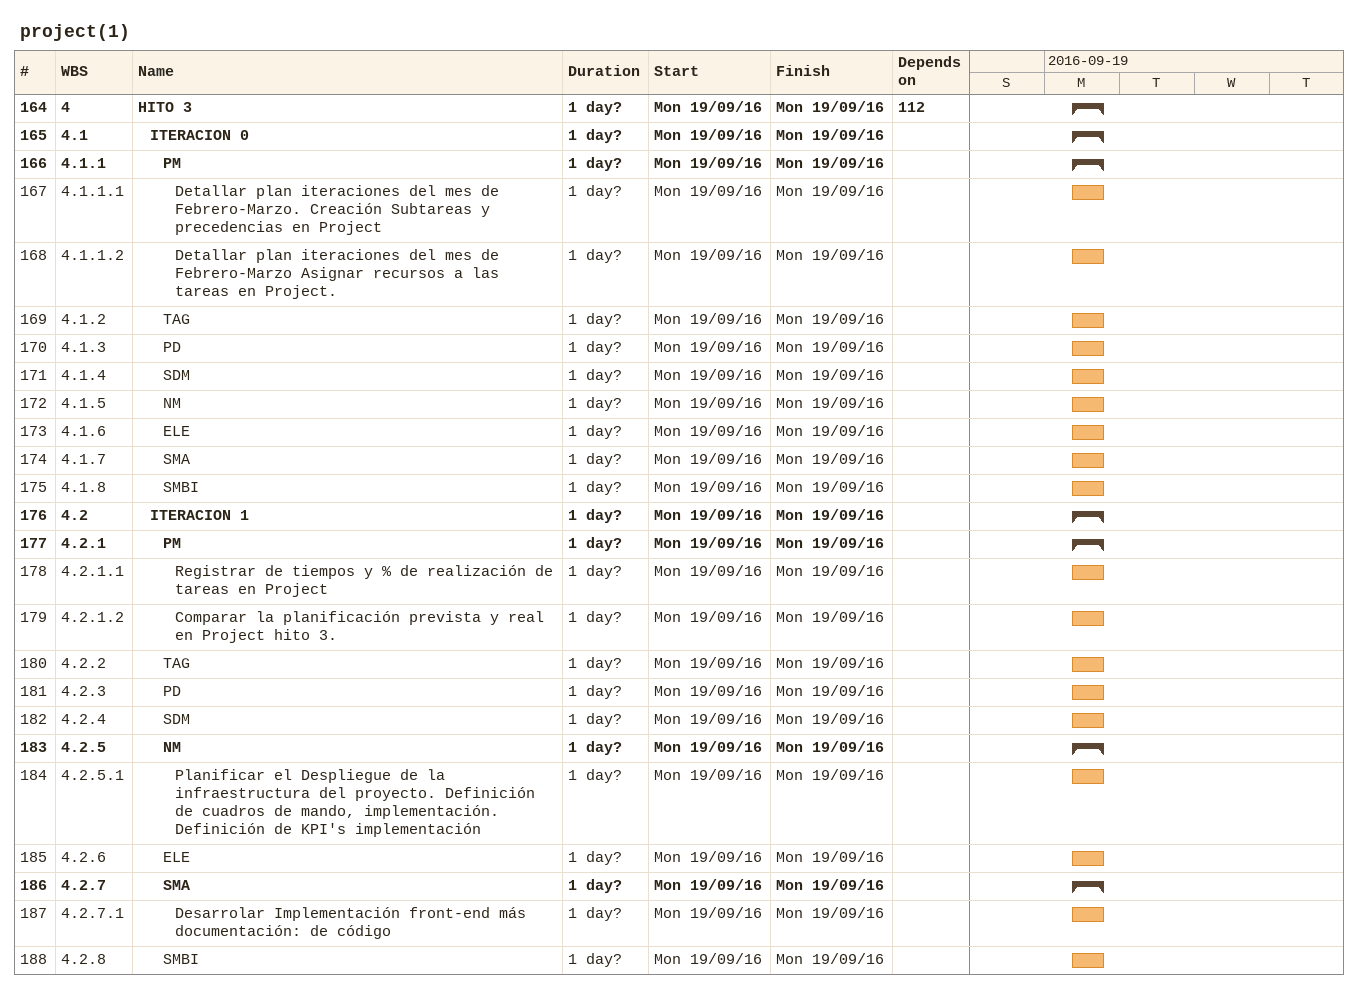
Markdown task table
project(1)

| ID | WBS | Task | Duration | Start | Finish | Predecessors |
|---|---|---|---|---|---|---|
| 164 | 4 | **HITO 3** | 1d? | 2016-09-19 | 2016-09-19 | 112 |
| 165 | 4.1 | **ITERACION 0** | 1d? | 2016-09-19 | 2016-09-19 |  |
| 166 | 4.1.1 | **PM** | 1d? | 2016-09-19 | 2016-09-19 |  |
| 167 | 4.1.1.1 | Detallar plan iteraciones del mes de Febrero-Marzo. Creación Subtareas y precedencias en Project | 1d? | 2016-09-19 | 2016-09-19 |  |
| 168 | 4.1.1.2 | Detallar plan iteraciones del mes de Febrero-Marzo Asignar recursos a las tareas en Project. | 1d? | 2016-09-19 | 2016-09-19 |  |
| 169 | 4.1.2 | TAG | 1d? | 2016-09-19 | 2016-09-19 |  |
| 170 | 4.1.3 | PD | 1d? | 2016-09-19 | 2016-09-19 |  |
| 171 | 4.1.4 | SDM | 1d? | 2016-09-19 | 2016-09-19 |  |
| 172 | 4.1.5 | NM | 1d? | 2016-09-19 | 2016-09-19 |  |
| 173 | 4.1.6 | ELE | 1d? | 2016-09-19 | 2016-09-19 |  |
| 174 | 4.1.7 | SMA | 1d? | 2016-09-19 | 2016-09-19 |  |
| 175 | 4.1.8 | SMBI | 1d? | 2016-09-19 | 2016-09-19 |  |
| 176 | 4.2 | **ITERACION 1** | 1d? | 2016-09-19 | 2016-09-19 |  |
| 177 | 4.2.1 | **PM** | 1d? | 2016-09-19 | 2016-09-19 |  |
| 178 | 4.2.1.1 | Registrar de tiempos y % de realización de tareas en Project | 1d? | 2016-09-19 | 2016-09-19 |  |
| 179 | 4.2.1.2 | Comparar la planificación prevista y real en Project hito 3. | 1d? | 2016-09-19 | 2016-09-19 |  |
| 180 | 4.2.2 | TAG | 1d? | 2016-09-19 | 2016-09-19 |  |
| 181 | 4.2.3 | PD | 1d? | 2016-09-19 | 2016-09-19 |  |
| 182 | 4.2.4 | SDM | 1d? | 2016-09-19 | 2016-09-19 |  |
| 183 | 4.2.5 | **NM** | 1d? | 2016-09-19 | 2016-09-19 |  |
| 184 | 4.2.5.1 | Planificar el Despliegue de la infraestructura del proyecto. Definición de cuadros de mando, implementación. Definición de KPI's implementación | 1d? | 2016-09-19 | 2016-09-19 |  |
| 185 | 4.2.6 | ELE | 1d? | 2016-09-19 | 2016-09-19 |  |
| 186 | 4.2.7 | **SMA** | 1d? | 2016-09-19 | 2016-09-19 |  |
| 187 | 4.2.7.1 | Desarrolar Implementación front-end más documentación: de código | 1d? | 2016-09-19 | 2016-09-19 |  |
| 188 | 4.2.8 | SMBI | 1d? | 2016-09-19 | 2016-09-19 |  |
